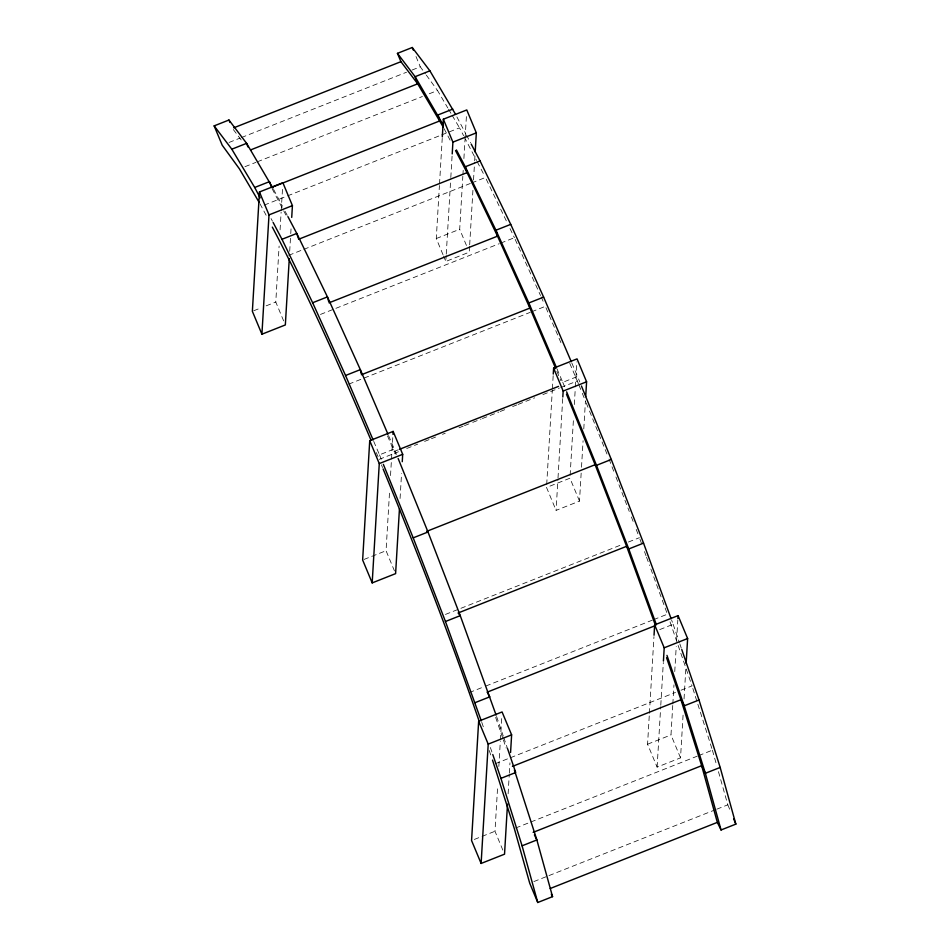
<?xml version="1.0" encoding="UTF-8"?>
<svg xmlns="http://www.w3.org/2000/svg" width="950" height="950" viewBox="0 0 950 950"><rect width="100%" height="100%" fill="white"/><g stroke="black" fill="none" stroke-linecap="round" stroke-linejoin="round"><path stroke-width="0.71" stroke-dasharray="4.75 3.56" d="M283.646 320.898L275.785 302.029L279.11 246.062M280.072 229.852L281.117 212.183M281.212 210.71L282.613 187.138M289.702 251.287L290.664 235.089M290.759 233.617L291.104 227.727M394.476 570.938L386.056 550.727L389.559 491.803M390.521 475.594L392.884 435.824M400.069 498.512L401.553 473.468M443.009 254.707L436.276 238.533L439.423 185.499M439.517 184.027L442.225 138.368M469.597 246.287L469.241 252.178L445.823 261.44L446.168 255.55M446.262 254.078L450.728 178.956M450.811 177.484L452.212 153.912M466.438 245.444L459.693 229.271L462.84 176.237M462.935 174.764L463.196 170.347M463.897 158.567L465.037 139.412M465.12 137.94L466.521 114.368M469.68 244.815L472.922 190.309M473.527 180.001L474.584 162.319M474.668 160.847L475.012 154.957M502.847 850.131L494.986 831.262L497.693 785.602M498.833 766.448L500.317 741.404M500.412 739.931L501.719 717.844M508.119 793.784L509.259 774.63M509.343 773.158L509.96 762.85M546.701 484.524L552.306 390.248M552.389 388.776L553.185 375.511M581.163 473.124L579.5 501.113L556.082 510.376L557.911 479.441M558.006 477.969L562.732 398.43M570.131 475.249L573.539 417.81M574.322 404.546L575.284 388.348M575.379 386.876L576.864 361.831M581.507 467.234L583.086 440.717M583.787 428.937L585.449 400.947M683.074 715.136L680.533 757.851L657.115 767.113L647.568 744.206L649.313 714.744M649.408 713.272L653.956 636.678M657.115 767.113L660.701 706.717M660.784 705.244L663.326 662.53M680.533 757.851L670.985 734.944L672.742 705.482M672.826 704.009L673.966 684.855M674.749 671.602L676.234 646.558M676.59 640.668L677.813 620.041M684.036 698.927L685.876 667.992M229.069 142.452L240.077 138.094M241.454 137.548L406.517 72.236M412.027 70.062L420.28 66.797L425.457 73.91M244.946 166.701L255.942 162.355M257.319 161.809L422.394 96.496M429.269 93.777L437.522 90.511L447.782 107.932M264.171 205.129L286.176 196.424M287.553 195.878L440.242 135.47M441.619 134.924L459.503 127.846L463.6 135.684M288.717 255.324L302.48 249.874M303.858 249.339L470.298 183.481M471.675 182.934L485.426 177.496L506.849 221.991M253.745 310.757L260.632 308.026M266.142 305.853L275.785 302.029M436.276 238.533L459.693 229.271M320.447 314.438L499.272 243.687M500.65 243.141L514.401 237.702L540.526 295.569M348.674 384.168L530.254 312.324M531.632 311.778L545.383 306.339M373.73 441.382L379.489 454.836L394.274 448.982L396.483 454.421M557.021 368.861L562.78 382.316L577.564 376.461L579.785 381.9M398.24 449.813L394.131 451.44L387.232 435.29M379.216 459.361L398.478 451.749M406.731 448.483L417.727 444.125M424.614 441.406L430.113 439.221M431.49 438.686L435.611 437.048M442.486 434.328L445.241 433.236M459.004 427.797L463.125 426.158M464.503 425.624L471.378 422.892M472.756 422.358L481.009 419.093M482.386 418.546L498.892 412.015M500.27 411.469L507.146 408.749M512.644 406.564L516.776 404.938M518.154 404.391L534.66 397.86M542.913 394.594L559.419 388.063M560.797 387.517L577.303 380.986L578.408 383.729M364.016 559.443L386.056 550.727M445.443 614.424L622.891 544.219M628.401 542.034L639.398 537.688M469.312 692.574L484.452 686.589M485.818 686.043L652.27 620.184M653.648 619.637L667.399 614.199L650.097 566.901M659.704 629.613L673.146 624.293L671.638 620.16M495.318 763.705L509.069 758.254M510.447 757.72L675.521 692.408M681.019 690.222L692.028 685.876L669.774 621.086M647.568 744.206L670.985 734.944M474.323 839.444L494.986 831.262M515.684 827.996L529.447 822.557M530.824 822.011L697.264 756.164M698.642 755.618L712.393 750.168L692.028 685.876M533.852 881.576L547.604 876.126M548.981 875.591L715.421 809.732M716.799 809.186L727.807 804.828L718.331 771.198M233.308 129.521L242.131 141.158M426.312 75.097L437.522 90.511M448.519 109.179L451.44 114.154M452.176 115.401L459.503 127.846M259.956 203.727L266.879 216.671M456.879 116.874L465.749 133.713M466.426 135.007L470.523 142.785M273.588 189.394L282.459 206.233M285.178 211.422L287.233 215.306M271.071 218.571L272.436 221.16M444.054 128.594L451.499 142.833M272.163 188.789L286.389 215.982M464.277 136.99L476.556 160.502M477.244 161.809L484.749 176.189M509.996 228.534L514.401 237.702M541.132 296.911L544.172 303.644M571.817 363.007L577.564 376.461M545.965 307.693L561.64 344.339M569.763 363.339L577.303 380.986M388.526 435.527L394.274 448.982L395.236 454.147M376.319 452.58L378.053 456.653M556.89 371.308L560.904 380.724M415.993 56.501L420.28 66.797M727.807 804.828L730.491 811.264M579.5 501.113L569.952 478.206L546.535 487.469L556.082 510.376M443.579 256.049L445.823 261.44M578.966 385.094L581.756 391.934M582.303 393.312L585.639 401.517M586.197 402.895L588.988 409.735M589.534 411.101L607.893 456.285M562.78 382.316L564.989 387.754M379.489 454.836L381.698 460.275M381.437 464.835L382.553 467.578M609.009 459.016L613.807 471.438M615.944 476.959L629.268 511.468M631.406 516.978L634.066 523.878M636.203 529.399L638.863 536.299M639.908 539.077L641.44 543.246M644.492 551.594L646.024 555.774M646.534 557.163L649.586 565.511M489.202 750.464L491.566 757.352M673.146 624.293L679.369 642.509M679.856 643.91L681.293 648.126M496.565 716.443L503.262 736.06M503.738 737.461L507.573 748.683M495.651 717.404L502.847 738.399M503.322 739.801L506.207 748.196M481.769 722.285L483.681 727.902M490.39 747.519L492.302 753.136M712.393 750.168L716.739 765.593"/><path stroke-width="1.43" d="M291.721 217.408L292.422 205.627L282.874 182.721L259.457 191.983L252.368 311.303L261.915 334.21L285.332 324.947L289.275 258.661M261.915 334.21L269.004 214.89L259.457 191.983M402.254 461.688L402.693 454.314L393.146 431.407L369.728 440.669L362.639 559.989L372.186 582.896L395.604 573.634L399.451 508.82M372.186 582.896L379.276 463.588L369.728 440.669M392.968 434.352L393.146 431.407M442.308 136.895L443.365 119.213L466.782 109.951L476.33 132.857L475.19 152.012M452.212 153.912L452.912 142.132L443.365 119.213M510.566 752.531L511.622 734.861L502.075 711.954L478.657 721.216L471.568 840.536L481.116 863.443L504.533 854.181L507.502 804.092M481.116 863.443L488.205 744.123L478.657 721.216M553.268 374.039L553.624 368.149L577.042 358.886L586.589 381.793L585.711 396.53M562.816 396.957L563.172 391.067L553.624 368.149M654.039 635.206L654.657 624.886L678.074 615.624L687.622 638.531L686.137 663.575M663.421 661.057L664.204 647.805L654.657 624.886M677.896 618.569L678.074 615.624M259.219 202.481L239.436 168.886L222.193 145.172L214.154 125.875L228.95 120.021L246.608 143.343L272.911 188.1M443.377 127.3L417.691 83.814L400.924 61.679L397.444 53.354L412.241 47.5L429.899 70.823L455.525 114.285M233.795 127.811L400.924 61.679M214.154 125.875L231.812 149.197L246.608 143.343L247.891 146.917M429.899 70.823L415.114 76.677L397.444 53.354M250.551 149.946L417.691 83.814L415.114 76.677L443.46 125.317M231.812 149.197L254.707 187.471L269.503 181.628L271.486 187.494L439.981 120.828L437.997 114.95L452.794 109.096M269.004 214.89L292.422 205.627M452.912 142.132L476.33 132.857M273.125 222.454L281.984 239.293L296.78 233.439L327.429 296.899L360.335 369.633L387.944 434.186M571.247 361.665L543.626 297.113L510.732 224.366L480.071 160.918L465.274 166.773L456.416 149.934M298.573 239.281L467.079 172.615L465.274 166.773L495.936 230.221L528.841 302.967L556.451 367.519M281.984 239.293L312.645 302.741L327.429 296.899L328.712 301.637M510.732 224.366L495.936 230.221L497.527 236.158L529.898 308.085L555.738 368.624M329.032 302.824L497.527 236.158L467.079 172.615L455.561 150.611M312.645 302.741L345.551 375.488L360.335 369.633L361.131 373.481M543.626 297.113L528.841 302.967L529.898 308.085L361.392 374.751M399.606 449.267L558.517 386.389M379.276 463.588L402.693 454.314M563.172 391.067L586.589 381.793M426.621 531.383L595.116 464.716L596.493 465.334L628.758 548.969L656.355 624.637M383.349 464.36L413.202 537.854L427.999 532L460.251 615.648L496.078 715.029M671.139 618.783L643.542 543.127L611.289 459.479L596.493 465.334L566.651 391.839M481.294 720.884L445.455 621.502L460.251 615.648L458.102 612.988L626.608 546.309L628.758 548.969L643.542 543.127M487.029 692.217L655.524 625.539L626.608 546.309L595.116 464.716L566.485 394.25M475.059 702.668L489.856 696.813L487.73 693.357M664.204 647.805L687.622 638.531M488.205 744.123L511.622 734.861M512.43 766.389L680.936 699.722L684.214 705.838L705.375 773.288L721.05 829.979L735.846 824.125L720.171 767.434L699.01 699.996L681.768 649.527M514.401 770.058L536.869 839.954L552.556 896.646L537.759 902.5L522.084 845.809L500.923 778.359L515.719 772.516L507.573 748.683M699.01 699.996L684.214 705.838L666.971 655.369M533.152 832.354L701.658 765.688L705.375 773.288L720.171 767.434M522.084 845.809L536.869 839.954L534.399 834.884M550.204 888.511L717.333 822.379L701.658 765.688L680.936 699.722L666.556 657.732M471.2 144.079L480.071 160.918M287.909 216.6L296.78 233.439L298.217 238.118M254.707 187.471L260.158 197.838M272.329 227.121C308.869 296.447 340.48 368.256 371.094 440.361M717.333 822.379L721.05 829.979M551.309 894.116L552.556 896.646M345.551 375.488L373.16 440.04M228.95 120.021L229.936 122.396M412.241 47.5L413.309 50.077M733.709 818.983L735.846 824.125M537.759 902.5L529.72 883.203L514.318 828.543L492.516 760.107M581.436 385.985L611.289 459.479M398.145 458.506L427.999 532M383.111 468.944C417.383 552.259 450.015 636.298 479.263 721.513M413.202 537.854L445.455 621.502M492.777 754.538L500.923 778.359"/></g></svg>
